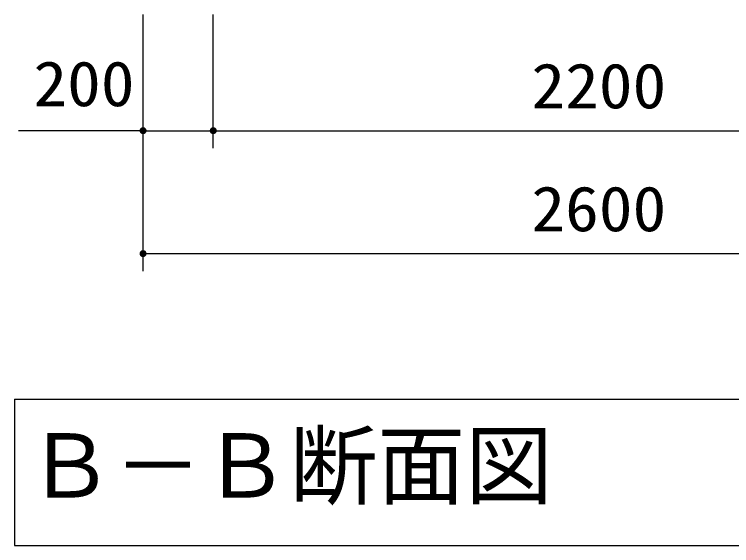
# Model space of a CAD drawing. Units: millimetres, scale not verified. Extents: x -14850 to 14850, y -10500 to 10500.
# Drawn here: x 5 to 2049, y -8082 to -6569 of the extents above; entities that cross this region are included whole.
import ezdxf
from ezdxf.enums import TextEntityAlignment as Align

# ---------------------------------------------------------------- set-up
doc = ezdxf.new("R2010")
doc.units = ezdxf.units.MM
doc.header["$LTSCALE"] = 50
doc.layers.add('0-2_製作', color=5, linetype='Continuous', lineweight=25)
doc.layers.add('0-3_水管', color=3, linetype='Continuous', lineweight=25)
doc.styles.add('ＭＳ ゴシック', font='')
doc.styles.get('ＭＳ ゴシック').set_extended_font_data('MS Gothic')

msp = doc.modelspace()

# ---------------------------------------------------------------- linework, layer by layer
at = {"layer": '0-2_製作', "color": 2}
for p, q in [((371.64, -7300.46), (371.64, -6569.24)), ((571.64, -6950.46), (571.64, -6569.24)), ((371.64, -6900.46), (16.45, -6900.46)), ((371.64, -6900.46), (571.64, -6900.46)), ((571.64, -6900.46), (2771.64, -6900.46)), ((371.64, -7250.46), (2971.64, -7250.46))]:
    msp.add_line(p, q, dxfattribs=at)
at = {"layer": '0-2_製作'}
for points in [[(361.64, -6900.46), (371.64, -6890.46), (371.64, -6900.46)], [(361.66, -6899.84), (371.64, -6890.46), (361.64, -6900.46)], [(361.64, -6900.46), (371.64, -6900.46), (361.72, -6901.72)], [(361.82, -6898.59), (371.64, -6890.46), (361.66, -6899.84)], [(361.72, -6901.72), (371.64, -6900.46), (361.96, -6902.95)], [(362.13, -6897.37), (371.64, -6890.46), (361.82, -6898.59)], [(361.96, -6902.95), (371.64, -6900.46), (362.34, -6904.15)], [(362.59, -6896.21), (371.64, -6890.46), (362.13, -6897.37)], [(362.34, -6904.15), (371.64, -6900.46), (362.88, -6905.28)], [(363.2, -6895.11), (371.64, -6890.46), (362.59, -6896.21)], [(362.88, -6905.28), (371.64, -6900.46), (363.55, -6906.34)], [(363.94, -6894.09), (371.64, -6890.46), (363.2, -6895.11)], [(363.55, -6906.34), (371.64, -6900.46), (364.35, -6907.31)], [(364.8, -6893.17), (371.64, -6890.46), (363.94, -6894.09)], [(364.35, -6907.31), (371.64, -6900.46), (365.27, -6908.17)], [(365.76, -6892.37), (371.64, -6890.46), (364.8, -6893.17)], [(365.27, -6908.17), (371.64, -6900.46), (366.28, -6908.91)], [(366.82, -6891.7), (371.64, -6890.46), (365.76, -6892.37)], [(366.28, -6908.91), (371.64, -6900.46), (367.38, -6909.51)], [(367.96, -6891.17), (371.64, -6890.46), (366.82, -6891.7)], [(367.38, -6909.51), (371.64, -6900.46), (368.55, -6909.98)], [(369.15, -6890.78), (371.64, -6890.46), (367.96, -6891.17)], [(368.55, -6909.98), (371.64, -6900.46), (369.77, -6910.29)], [(370.39, -6890.54), (371.64, -6890.46), (369.15, -6890.78)], [(369.77, -6910.29), (371.64, -6900.46), (371.01, -6910.44)], [(371.01, -6910.44), (371.64, -6900.46), (371.64, -6910.46)], [(371.64, -6890.46), (381.56, -6899.21), (371.64, -6900.46)], [(371.64, -6890.46), (381.33, -6897.98), (381.56, -6899.21)], [(371.64, -6890.46), (380.94, -6896.78), (381.33, -6897.98)], [(371.64, -6890.46), (380.4, -6895.65), (380.94, -6896.78)], [(371.64, -6890.46), (379.73, -6894.59), (380.4, -6895.65)], [(371.64, -6890.46), (378.93, -6893.62), (379.73, -6894.59)], [(371.64, -6890.46), (378.02, -6892.76), (378.93, -6893.62)], [(371.64, -6890.46), (377, -6892.02), (378.02, -6892.76)], [(371.64, -6890.46), (375.9, -6891.42), (377, -6892.02)], [(371.64, -6890.46), (374.73, -6890.95), (375.9, -6891.42)], [(371.64, -6890.46), (373.52, -6890.64), (374.73, -6890.95)], [(371.64, -6890.46), (372.27, -6890.48), (373.52, -6890.64)], [(371.64, -6900.46), (381.56, -6899.21), (381.64, -6900.46)], [(371.64, -6900.46), (372.9, -6910.39), (371.64, -6910.46)], [(371.64, -6900.46), (374.13, -6910.15), (372.9, -6910.39)], [(371.64, -6900.46), (375.32, -6909.76), (374.13, -6910.15)], [(371.64, -6900.46), (376.46, -6909.23), (375.32, -6909.76)], [(371.64, -6900.46), (377.52, -6908.55), (376.46, -6909.23)], [(371.64, -6900.46), (378.49, -6907.75), (377.52, -6908.55)], [(371.64, -6900.46), (379.35, -6906.84), (378.49, -6907.75)], [(371.64, -6900.46), (380.09, -6905.82), (379.35, -6906.84)], [(371.64, -6900.46), (380.69, -6904.72), (380.09, -6905.82)], [(371.64, -6900.46), (381.15, -6903.55), (380.69, -6904.72)], [(371.64, -6900.46), (381.46, -6902.34), (381.15, -6903.55)], [(371.64, -6900.46), (381.62, -6901.09), (381.46, -6902.34)], [(371.64, -6900.46), (381.64, -6900.46), (381.62, -6901.09)], [(561.64, -6900.46), (571.64, -6890.46), (571.64, -6900.46)], [(561.66, -6899.84), (571.64, -6890.46), (561.64, -6900.46)], [(561.64, -6900.46), (571.64, -6900.46), (561.72, -6901.72)], [(561.82, -6898.59), (571.64, -6890.46), (561.66, -6899.84)], [(561.72, -6901.72), (571.64, -6900.46), (561.96, -6902.95)], [(562.13, -6897.37), (571.64, -6890.46), (561.82, -6898.59)], [(561.96, -6902.95), (571.64, -6900.46), (562.34, -6904.15)], [(562.59, -6896.21), (571.64, -6890.46), (562.13, -6897.37)], [(562.34, -6904.15), (571.64, -6900.46), (562.88, -6905.28)], [(563.2, -6895.11), (571.64, -6890.46), (562.59, -6896.21)], [(562.88, -6905.28), (571.64, -6900.46), (563.55, -6906.34)], [(563.94, -6894.09), (571.64, -6890.46), (563.2, -6895.11)], [(563.55, -6906.34), (571.64, -6900.46), (564.35, -6907.31)], [(564.8, -6893.17), (571.64, -6890.46), (563.94, -6894.09)], [(564.35, -6907.31), (571.64, -6900.46), (565.27, -6908.17)], [(565.76, -6892.37), (571.64, -6890.46), (564.8, -6893.17)], [(565.27, -6908.17), (571.64, -6900.46), (566.28, -6908.91)], [(566.82, -6891.7), (571.64, -6890.46), (565.76, -6892.37)], [(566.28, -6908.91), (571.64, -6900.46), (567.38, -6909.51)], [(567.96, -6891.17), (571.64, -6890.46), (566.82, -6891.7)], [(567.38, -6909.51), (571.64, -6900.46), (568.55, -6909.98)], [(569.16, -6890.78), (571.64, -6890.46), (567.96, -6891.17)], [(568.55, -6909.98), (571.64, -6900.46), (569.77, -6910.29)], [(570.39, -6890.54), (571.64, -6890.46), (569.16, -6890.78)], [(569.77, -6910.29), (571.64, -6900.46), (571.01, -6910.44)], [(571.01, -6910.44), (571.64, -6900.46), (571.64, -6910.46)], [(571.64, -6890.46), (581.56, -6899.21), (571.64, -6900.46)], [(571.64, -6890.46), (581.33, -6897.98), (581.56, -6899.21)], [(571.64, -6890.46), (580.94, -6896.78), (581.33, -6897.98)], [(571.64, -6890.46), (580.41, -6895.65), (580.94, -6896.78)], [(571.64, -6890.46), (579.73, -6894.59), (580.41, -6895.65)], [(571.64, -6890.46), (578.93, -6893.62), (579.73, -6894.59)], [(571.64, -6890.46), (578.02, -6892.76), (578.93, -6893.62)], [(571.64, -6890.46), (577, -6892.02), (578.02, -6892.76)], [(571.64, -6890.46), (575.9, -6891.42), (577, -6892.02)], [(571.64, -6890.46), (574.73, -6890.95), (575.9, -6891.42)], [(571.64, -6890.46), (573.52, -6890.64), (574.73, -6890.95)], [(571.64, -6890.46), (572.27, -6890.48), (573.52, -6890.64)], [(571.64, -6900.46), (581.56, -6899.21), (581.64, -6900.46)], [(571.64, -6900.46), (574.13, -6910.15), (571.64, -6910.46)], [(571.64, -6900.46), (575.32, -6909.76), (574.13, -6910.15)], [(571.64, -6900.46), (576.46, -6909.23), (575.32, -6909.76)], [(571.64, -6900.46), (577.52, -6908.55), (576.46, -6909.23)], [(571.64, -6900.46), (578.49, -6907.75), (577.52, -6908.55)], [(571.64, -6900.46), (579.35, -6906.84), (578.49, -6907.75)], [(571.64, -6900.46), (580.09, -6905.82), (579.35, -6906.84)], [(571.64, -6900.46), (580.69, -6904.72), (580.09, -6905.82)], [(571.64, -6900.46), (581.15, -6903.55), (580.69, -6904.72)], [(571.64, -6900.46), (581.46, -6902.34), (581.15, -6903.55)], [(571.64, -6900.46), (581.62, -6901.09), (581.46, -6902.34)], [(571.64, -6900.46), (581.64, -6900.46), (581.62, -6901.09)], [(571.64, -6910.46), (574.13, -6910.15), (572.9, -6910.39)], [(361.64, -7250.46), (371.64, -7240.46), (371.64, -7250.46)], [(361.66, -7249.84), (371.64, -7240.46), (361.64, -7250.46)], [(361.64, -7250.46), (371.64, -7250.46), (361.72, -7251.72)], [(361.82, -7248.59), (371.64, -7240.46), (361.66, -7249.84)], [(361.72, -7251.72), (371.64, -7250.46), (361.96, -7252.95)], [(362.13, -7247.37), (371.64, -7240.46), (361.82, -7248.59)], [(361.96, -7252.95), (371.64, -7250.46), (362.34, -7254.15)], [(362.59, -7246.21), (371.64, -7240.46), (362.13, -7247.37)], [(362.34, -7254.15), (371.64, -7250.46), (362.88, -7255.28)], [(363.2, -7245.11), (371.64, -7240.46), (362.59, -7246.21)], [(362.88, -7255.28), (371.64, -7250.46), (363.55, -7256.34)], [(363.94, -7244.09), (371.64, -7240.46), (363.2, -7245.11)], [(363.55, -7256.34), (371.64, -7250.46), (364.35, -7257.31)], [(364.8, -7243.17), (371.64, -7240.46), (363.94, -7244.09)], [(364.35, -7257.31), (371.64, -7250.46), (365.27, -7258.17)], [(365.76, -7242.37), (371.64, -7240.46), (364.8, -7243.17)], [(365.27, -7258.17), (371.64, -7250.46), (366.28, -7258.91)], [(366.82, -7241.7), (371.64, -7240.46), (365.76, -7242.37)], [(366.28, -7258.91), (371.64, -7250.46), (367.38, -7259.51)], [(367.96, -7241.17), (371.64, -7240.46), (366.82, -7241.7)], [(367.38, -7259.51), (371.64, -7250.46), (368.55, -7259.98)], [(369.15, -7240.78), (371.64, -7240.46), (367.96, -7241.17)], [(368.55, -7259.98), (371.64, -7250.46), (369.77, -7260.29)], [(370.39, -7240.54), (371.64, -7240.46), (369.15, -7240.78)], [(369.77, -7260.29), (371.64, -7250.46), (371.01, -7260.44)], [(371.01, -7260.44), (371.64, -7250.46), (371.64, -7260.46)], [(371.64, -7240.46), (381.56, -7249.21), (371.64, -7250.46)], [(371.64, -7240.46), (381.33, -7247.98), (381.56, -7249.21)], [(371.64, -7240.46), (380.94, -7246.78), (381.33, -7247.98)], [(371.64, -7240.46), (380.4, -7245.65), (380.94, -7246.78)], [(371.64, -7240.46), (379.73, -7244.59), (380.4, -7245.65)], [(371.64, -7240.46), (378.93, -7243.62), (379.73, -7244.59)], [(371.64, -7240.46), (378.02, -7242.76), (378.93, -7243.62)], [(371.64, -7240.46), (377, -7242.02), (378.02, -7242.76)], [(371.64, -7240.46), (375.9, -7241.42), (377, -7242.02)], [(371.64, -7240.46), (374.73, -7240.95), (375.9, -7241.42)], [(371.64, -7240.46), (373.52, -7240.64), (374.73, -7240.95)], [(371.64, -7240.46), (372.27, -7240.48), (373.52, -7240.64)], [(371.64, -7250.46), (381.56, -7249.21), (381.64, -7250.46)], [(371.64, -7250.46), (372.9, -7260.39), (371.64, -7260.46)], [(371.64, -7250.46), (374.13, -7260.15), (372.9, -7260.39)], [(371.64, -7250.46), (375.32, -7259.76), (374.13, -7260.15)], [(371.64, -7250.46), (376.46, -7259.23), (375.32, -7259.76)], [(371.64, -7250.46), (377.52, -7258.55), (376.46, -7259.23)], [(371.64, -7250.46), (378.49, -7257.75), (377.52, -7258.55)], [(371.64, -7250.46), (379.35, -7256.84), (378.49, -7257.75)], [(371.64, -7250.46), (380.09, -7255.82), (379.35, -7256.84)], [(371.64, -7250.46), (380.69, -7254.72), (380.09, -7255.82)], [(371.64, -7250.46), (381.15, -7253.55), (380.69, -7254.72)], [(371.64, -7250.46), (381.46, -7252.34), (381.15, -7253.55)], [(371.64, -7250.46), (381.62, -7251.09), (381.46, -7252.34)], [(371.64, -7250.46), (381.64, -7250.46), (381.62, -7251.09)]]:
    msp.add_solid(points, dxfattribs=at)
at = {"layer": '0-3_水管'}
for p, q in [((4.97, -7665.42), (4.97, -8082.09)), ((4.97, -7665.42), (3338.31, -7665.42)), ((4.97, -8082.09), (3338.31, -8082.09))]:
    msp.add_line(p, q, dxfattribs=at)

# ---------------------------------------------------------------- texts
at = {"layer": '0-2_製作', "color": 4, "style": 'ＭＳ ゴシック', "width": 1.1}
for s, p in [('200', (59.17, -6869.28)), ('2200', (1477.89, -6875.46)), ('2600', (1477.89, -7225.46))]:
    msp.add_text(s, height=128.4, dxfattribs=at).set_placement(p, align=Align.BOTTOM_LEFT)
at = {"layer": '0-3_水管', "color": 4, "style": 'ＭＳ ゴシック'}
msp.add_text('Ｂ－Ｂ断面図', height=183.3, dxfattribs=at).set_placement((39.13, -8000.46), align=Align.BOTTOM_LEFT)

doc.saveas('drawing.dxf')
